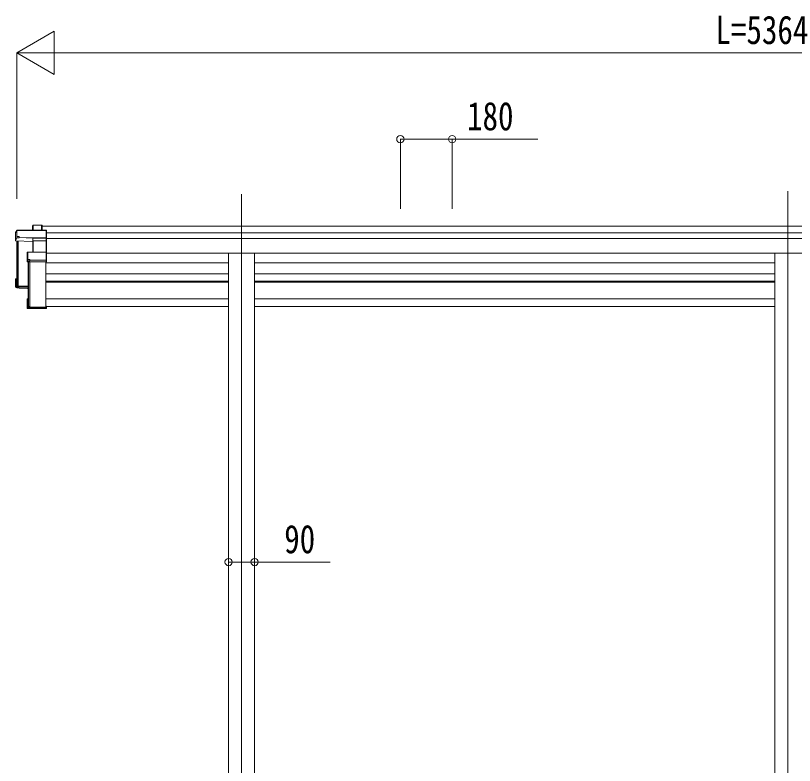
# Model space of a CAD drawing. Units: millimetres, scale not verified. Extents: x -12615 to 12615, y -8910 to 8910.
# Drawn here: x -2040 to 669, y -4455 to -1848 of the extents above; entities that cross this region are included whole.
import ezdxf
from ezdxf.enums import TextEntityAlignment as Align

# ---------------------------------------------------------------- set-up
doc = ezdxf.new("R2010")
doc.units = ezdxf.units.MM
doc.header["$LTSCALE"] = 30
for name, color, linetype, lineweight in [('0-3_YKK_12', 40, 'Continuous', 18), ('0-4_YKK_13', 120, 'Continuous', 18), ('0-5_YKK_A1', 120, 'Continuous', 18), ('0-6_YKK_D', 200, 'Continuous', 18)]:
    doc.layers.add(name, color=color, linetype=linetype, lineweight=lineweight)
doc.styles.add('ＭＳ ゴシック', font='')
doc.styles.get('ＭＳ ゴシック').set_extended_font_data('MS Gothic')

msp = doc.modelspace()

# ---------------------------------------------------------------- linework, layer by layer
at = {"layer": '0-3_YKK_12'}
for p, q in [((645.92, -2458.08), (645.92, -2926.09)), ((-1254.08, -2469.31), (-1254.08, -2926.09)), ((-1254.08, -2926.09), (-1254.08, -5991.27)), ((645.92, -2926.09), (645.92, -5991.27))]:
    msp.add_line(p, q, dxfattribs=at)
at = {"layer": '0-4_YKK_13'}
for p, q in [((-2035.64, -2594.55), (-2040.05, -2602.09)), ((-1933.33, -2594.3), (-2035.21, -2594.3)), ((-2035.21, -2594.75), (-2035.21, -2594.3)), ((-2035.21, -2594.75), (-1933.18, -2594.75)), ((-2035.21, -2616.63), (-2035.21, -2594.75)), ((-1980.99, -2579.98), (-1979.24, -2576.99)), ((-1980.99, -2594.3), (-1980.99, -2579.98)), ((-1979.17, -2576.75), (-1980.92, -2579.74)), ((-1979.24, -2576.99), (-1979.24, -2594.3)), ((-1949.18, -2576.5), (-1978.74, -2576.5)), ((-1978.74, -2576.95), (-1978.74, -2576.5)), ((-1948.18, -2577.55), (-1949.03, -2576.61)), ((-1949.03, -2594.3), (-1949.03, -2576.61)), ((-1948.18, -2594.3), (-1948.18, -2577.55)), ((-1933.18, -2594.75), (-1933.18, -2621.14)), ((-1933.03, -2594.42), (-1932.18, -2595.35)), ((-1932.18, -2620.77), (-1932.18, -2595.35)), ((-2040.12, -2630.97), (-2040.12, -2602.34)), ((-2036.17, -2620.47), (-2040.12, -2630.97)), ((-2035.71, -2616.68), (-2036.17, -2617.47)), ((-2036.17, -2620.47), (-2036.17, -2617.47)), ((-2027.68, -2619.05), (-2027.68, -2619.59)), ((-1979.67, -2621.14), (-2027.68, -2619.05)), ((-2027.68, -2619.59), (-1979.68, -2621.68)), ((-1979.68, -2621.68), (-1979.68, -2621.68)), ((-1979.68, -2631.05), (-1979.68, -2621.68)), ((-1979.68, -2621.68), (-1933.18, -2621.68)), ((-1933.18, -2621.14), (-1979.67, -2621.14)), ((-1933.18, -2621.68), (-1933.18, -2631.03)), ((-1933.04, -2621.49), (-1932.18, -2620.77)), ((-1932.18, -2630.28), (-1932.18, -2620.77)), ((-1981.08, -2633.54), (-2040.12, -2630.97)), ((-1980.18, -2631.17), (-1981.08, -2633.54)), ((-1980.6, -2670.06), (-1980.6, -2633.85)), ((-1980.57, -2633.96), (-1979.71, -2631.66)), ((-1979.71, -2631.66), (-1979.71, -2670.06)), ((-1933.18, -2631.03), (-1979.21, -2631.03)), ((-1979.21, -2631.03), (-1979.21, -2631.58)), ((-1933.31, -2631.22), (-1932.18, -2630.28)), ((-1933.18, -2631.58), (-1933.18, -2670.06)), ((-1932.18, -2671.08), (-1932.18, -2630.28)), ((-2000.1, -2703.77), (-2000.1, -2671.96)), ((-1997.93, -2670.15), (-1999.9, -2671.56)), ((-1933.18, -2670.06), (-1997.64, -2670.06)), ((-1997.64, -2670.06), (-1997.64, -2670.51)), ((-1933.18, -2670.51), (-1933.18, -2698.41)), ((-1933.04, -2670.18), (-1932.18, -2671.08)), ((-1932.18, -2698.05), (-1932.18, -2671.08)), ((-1998.6, -2699.71), (-2000.1, -2703.77)), ((-1999.6, -2704.27), (-1998.1, -2700.2)), ((-1933.18, -2704.27), (-1999.6, -2704.27)), ((-1998.14, -2695.95), (-1998.6, -2696.73)), ((-1998.6, -2699.71), (-1998.6, -2696.73)), ((-1998.1, -2700.2), (-1990.11, -2700.2)), ((-1990.11, -2695.9), (-1997.64, -2695.9)), ((-1990.11, -2698.41), (-1990.11, -2695.9)), ((-1990.11, -2698.41), (-1990.11, -2698.96)), ((-1933.18, -2698.41), (-1990.11, -2698.41)), ((-1990.11, -2700.2), (-1990.11, -2698.96)), ((-1990.11, -2698.96), (-1933.18, -2698.96)), ((-1933.18, -2698.96), (-1933.18, -2704.27)), ((-1933.18, -2704.27), (-1932.18, -2703.43)), ((-1933.04, -2698.77), (-1932.18, -2698.05)), ((-1932.18, -2703.42), (-1932.18, -2698.05)), ((-1932.18, -2703.43), (-1932.18, -2703.42)), ((-2036.18, -2762.78), (-2039.65, -2762.78)), ((-2040.12, -2791.89), (-2040.12, -2763.25)), ((-2039.17, -2763.65), (-2040, -2762.92)), ((-2036.18, -2762.89), (-2039.97, -2762.89)), ((-2039.17, -2763.65), (-2039.17, -2790.9)), ((-2036.18, -2763.65), (-2039.17, -2763.65)), ((-2036.18, -2767.7), (-2037.67, -2765.15)), ((-2036.18, -2765.15), (-2037.67, -2765.15)), ((-2037.67, -2789.46), (-2037.67, -2765.15)), ((-1996.18, -2791.27), (-2037.67, -2789.46)), ((-2033.33, -2786.18), (-2033.33, -2789.65)), ((-2036.17, -2794.88), (-2040.12, -2791.89)), ((-2039.17, -2790.9), (-1996.18, -2792.77)), ((-2036.17, -2794.88), (-2027.68, -2795.25)), ((-2027.68, -2795.25), (-2027.68, -2795.58)), ((-2027.68, -2795.58), (-2000.1, -2796.78)), ((-2027.68, -2795.58), (-1996.18, -2796.95)), ((-2000.1, -2864.69), (-2000.1, -2832.88)), ((-1999.6, -2832.38), (-1996.18, -2832.38)), ((-1996.18, -2833.22), (-1999.16, -2833.22)), ((-1997.66, -2834.72), (-1996.18, -2834.72)), ((-1997.66, -2862.65), (-1997.66, -2834.72)), ((-1999.96, -2865.03), (-1999.16, -2864.15)), ((-1999.9, -2865.09), (-1998.39, -2866.16)), ((-1933.18, -2865.18), (-1999.6, -2865.18)), ((-1999.6, -2865.18), (-1998.1, -2866.26)), ((-1999.16, -2864.15), (-1932.18, -2864.15)), ((-1998.1, -2866.26), (-1990.11, -2866.26)), ((-1934.18, -2862.65), (-1997.66, -2862.65)), ((-1995.76, -2861.92), (-1995.76, -2862.65)), ((-1990.11, -2866.26), (-1990.11, -2866.59)), ((-1990.11, -2866.59), (-1933.18, -2866.59)), ((-1990.11, -2866.59), (-1990.11, -2866.59)), ((-1990.11, -2866.59), (-1933.18, -2866.59)), ((-1932.18, -2857.83), (-1934.18, -2857.83)), ((-1934.18, -2858.28), (-1934.18, -2857.83)), ((-1934.18, -2858.28), (-1934.18, -2862.65)), ((-1932.18, -2858.28), (-1934.18, -2858.28)), ((-1933.18, -2865.18), (-1932.18, -2864.15)), ((-1933.18, -2866.59), (-1933.18, -2865.18)), ((-1933.04, -2866.47), (-1932.18, -2865.57)), ((-1932.18, -2857.83), (-1932.18, -2858.28)), ((-1932.18, -2858.28), (-1932.18, -2864.15))]:
    msp.add_line(p, q, dxfattribs=at)
for points in [[(-2040.12, -2602.34), (-2035.71, -2594.8), (-2035.71, -2616.68)], [(-1978.74, -2594.3), (-1978.74, -2576.95), (-1949.39, -2576.95), (-1949.39, -2594.3)], [(-2036.17, -2620.47), (-2027.68, -2620.84), (-2027.68, -2619.59)], [(-2027.68, -2619.05), (-2027.68, -2616.63), (-2035.21, -2616.63)], [(-1979.68, -2631.05), (-1979.68, -2631.05), (-1979.68, -2631.06)], [(-1979.21, -2670.06), (-1979.21, -2631.58), (-1933.18, -2631.58)], [(-2000.1, -2671.96), (-1998.14, -2670.56), (-1998.14, -2695.95)], [(-1997.64, -2695.9), (-1997.64, -2670.51), (-1933.18, -2670.51)], [(-1996.18, -2793.8), (-2040.12, -2791.89), (-2040.12, -2791.89), (-2039.17, -2790.9)], [(-1999.96, -2832.51), (-1999.16, -2833.22), (-1999.16, -2864.15)], [(-1932.18, -2864.15), (-1932.18, -2864.15), (-1932.18, -2865.57)]]:
    msp.add_lwpolyline(points, dxfattribs=at)
for centre, radius, start, end in [((-2035.32, -2596.16), 1.41, 85.38783, 105.84391), ((-2035.21, -2594.8), 0.494, 149.67684, 180.01902), ((-2035.21, -2594.8), 0.5, 90, 149.66687), ((-1978.85, -2578.35), 1.41, 85.38783, 105.84391), ((-1978.74, -2576.99), 0.494, 149.67684, 180.01902), ((-1978.74, -2577), 0.5, 90, 149.66687), ((-2035.32, -2618.04), 1.41, 85.38783, 105.84391), ((-1980.21, -2631.67), 0.502, 0.6157, 87.19354), ((-1980.08, -2631.54), 0.63, 355.28892, 50.49396), ((-1997.64, -2670.56), 0.498, 125.56678, 179.8201), ((-1997.75, -2671.92), 1.41, 85.38783, 105.84391), ((-1997.64, -2670.56), 0.5, 90, 125.54593), ((-1997.75, -2697.31), 1.41, 85.38783, 105.84391)]:
    msp.add_arc(centre, radius, start, end, dxfattribs=at)
for centre, major_axis, ratio, start_param, end_param in [((-1980.51, -2580.03), (-0.257, 0.444), 0.891995, 0.2825853, 0.9960465), ((-1949.39, -2577), (0.499, 0.499), 0.052408, 0.7330383, 1.5184364), ((-1948.68, -2577), (0.499, -0.499), 0.052408, 2.4085544, 3.1939525), ((-1933.39, -2594.8), (0.372, 0.372), 0.900404, 0.0523599, 0.837758), ((-1932.68, -2594.8), (-0.372, 0.372), 0.900404, 6.2308254, 7.0162236), ((-1979.67, -2621.19), (0.011, 0.5), 0.002284, 1.4661262, 2.9758193), ((-1932.68, -2621.19), (-0.372, 0.372), 0.900404, 0.7330383, 1.4878932), ((-1932.68, -2621.19), (0.498, 0.498), 0.083094, 2.3038346, 3.0586895), ((-1981.07, -2633.96), (0.495, -0.086), 0.832908, 0.2017128, 1.7252301), ((-1979.19, -2631.22), (1, -0.045), 0.165035, 2.0927496, 3.0878869), ((-1979.21, -2631.71), (0.5, -0.046), 0.224394, 2.093456, 3.1010707), ((-1979.21, -2631.2), (1, 0), 0.165356, 1.5707963, 2.0604871), ((-1979.19, -2631.22), (1, -0.045), 0.165035, 2.0898554, 2.0927496), ((-1979.21, -2631.69), (0.5, 0), 0.226184, 1.5707963, 2.0728914), ((-1933.68, -2631.53), (0.498, 0.498), 0.083094, 5.4454273, 6.2002822), ((-1933.68, -2631.53), (-0.372, 0.372), 0.900404, 3.8746309, 4.6294858), ((-1999.63, -2671.98), (-0.169, 0.473), 0.931403, 0.4203333, 1.203868), ((-1932.68, -2670.56), (-0.5, 0.5), 0.02182, 5.550147, 6.3050019), ((-1932.68, -2670.56), (-0.372, 0.372), 0.900404, 6.2613687, 7.0162236), ((-1999.63, -2703.85), (-0.289, 0.44), 0.847113, 0.9113503, 1.694885), ((-1999.63, -2703.85), (0.498, -0.074), 0.830741, 4.1047896, 4.8883243), ((-1998.1, -2699.71), (0.479, 0.147), 0.993384, 2.8453888, 4.4124582), ((-1932.68, -2698.47), (-0.372, 0.372), 0.900404, 0.7330383, 1.4878932), ((-1932.68, -2698.47), (0.498, 0.498), 0.083094, 2.3038346, 3.0586895), ((-2039.6, -2763.28), (0.474, -0.272), 0.885613, 2.0407293, 2.8261274), ((-2039.64, -2763.21), (0.257, 0.444), 0.891995, 1.432085, 2.1455462), ((-2039.64, -2763.21), (0.491, 0.117), 0.873782, 2.089881, 2.161818), ((-1999.63, -2832.8), (0.289, 0.44), 0.847113, 1.4467076, 2.2302423), ((-1999.63, -2832.8), (0.498, 0.074), 0.830741, 1.394861, 2.1783957), ((-1999.63, -2864.67), (0.169, 0.473), 0.931403, 1.9377246, 2.7212593), ((-1999.63, -2864.67), (-0.255, 0.46), 0.938446, 1.8784237, 2.6619584), ((-1998.1, -2865.76), (0.479, 0.147), 0.993384, 3.7907337, 4.4124582), ((-1932.68, -2866.09), (0.5, 0.5), 0.02182, 3.119776, 3.8746309)]:
    msp.add_ellipse(centre, major_axis=major_axis, ratio=ratio, start_param=start_param, end_param=end_param, dxfattribs=at)
at = {"layer": '0-5_YKK_A1'}
for p, q in [((-1948.18, -2580.35), (3240.02, -2580.35)), ((-1932.18, -2603.23), (3224.02, -2603.23)), ((-1932.18, -2623.38), (3224.02, -2623.38)), ((-2036.18, -2631.14), (-2036.18, -2788.02)), ((-2034.68, -2631.21), (-2034.68, -2788.02)), ((-2034.17, -2631.23), (-2034.17, -2785.35)), ((-2031.05, -2631.37), (-2031.05, -2788.32)), ((-1932.18, -2674.59), (3224.02, -2674.59)), ((600.72, -2674.59), (600.72, -5891.27)), ((-1996.18, -2704.27), (-1996.18, -2861.62)), ((-1994.68, -2704.27), (-1994.68, -2861.62)), ((-1991.05, -2704.27), (-1991.05, -2861.92)), ((-1934.68, -2861.92), (-1934.68, -2704.27)), ((-1299.28, -2707.72), (-1934.68, -2707.78)), ((-1208.9, -2707.76), (600.72, -2707.78)), ((-1934.68, -2745.59), (-1299.27, -2745.54)), ((600.72, -2745.48), (-1208.9, -2745.35)), ((-2035.88, -2788.32), (-2034.98, -2788.32)), ((-2034.17, -2785.35), (-2031.27, -2788.23)), ((-2031.05, -2788.32), (-1996.18, -2788.32)), ((-2031.05, -2788.32), (-1996.18, -2788.32)), ((-1934.68, -2771.84), (-1299.27, -2771.86)), ((-1299.28, -2774.56), (-1934.68, -2774.54)), ((-1790.13, -2771.84), (-1790.13, -2774.54)), ((-1781.98, -2771.84), (-1781.98, -2774.54)), ((-1610.13, -2771.84), (-1610.13, -2774.54)), ((-1601.98, -2771.84), (-1601.98, -2774.54)), ((-1430.13, -2771.84), (-1430.13, -2774.54)), ((-1421.98, -2771.84), (-1421.98, -2774.54)), ((-1208.91, -2771.82), (600.72, -2771.84)), ((600.72, -2774.54), (-1208.9, -2774.52)), ((-1070.13, -2771.84), (-1070.13, -2774.54)), ((-1061.98, -2771.84), (-1061.98, -2774.54)), ((-890.13, -2771.84), (-890.13, -2774.54)), ((-881.98, -2771.84), (-881.98, -2774.54)), ((-710.13, -2771.84), (-710.13, -2774.54)), ((-701.98, -2771.84), (-701.98, -2774.54)), ((-530.13, -2771.84), (-530.13, -2774.54)), ((-521.98, -2771.84), (-521.98, -2774.54)), ((-350.13, -2771.84), (-350.13, -2774.54)), ((-341.98, -2771.84), (-341.98, -2774.54)), ((-170.13, -2771.84), (-170.13, -2774.54)), ((-161.98, -2771.84), (-161.98, -2774.54)), ((9.87, -2771.84), (9.87, -2774.54)), ((18.02, -2771.84), (18.02, -2774.54)), ((189.87, -2771.84), (189.87, -2774.54)), ((198.02, -2771.84), (198.02, -2774.54)), ((369.87, -2771.84), (369.87, -2774.54)), ((378.02, -2771.84), (378.02, -2774.54)), ((551.45, -2771.84), (551.45, -2774.54)), ((558.02, -2771.84), (558.02, -2774.54)), ((-1299.28, -2833.13), (-1934.68, -2833.11)), ((600.72, -2833.11), (-1208.9, -2833.09)), ((-1995.88, -2861.92), (-1994.98, -2861.92)), ((-1994.17, -2858.94), (-1991.27, -2861.83)), ((-1991.05, -2861.92), (-1934.68, -2861.92)), ((-1934.18, -2859.19), (-1934.68, -2859.19)), ((-1299.28, -2859.21), (-1932.18, -2859.19)), ((600.72, -2859.19), (-1208.9, -2859.18))]:
    msp.add_line(p, q, dxfattribs=at)
for points in [[(-1299.28, -2674.59), (-1299.08, -5166.27), (-1299.08, -5891.27)], [(-1208.88, -2674.59), (-1209.08, -5166.27), (-1209.08, -5891.27)]]:
    msp.add_lwpolyline(points, dxfattribs=at)
for centre, radius, start, end in [((-2035.88, -2788.02), 0.299, 180.1578, 270.15693), ((-2034.98, -2788.02), 0.299, 269.84307, 359.8422), ((-2034.38, -2785.56), 0.3, 45.07151, 179.70637), ((-2031.05, -2788.02), 0.301, 225.19514, 270.02698), ((-1995.88, -2861.62), 0.299, 180.1578, 270.15693), ((-1994.98, -2861.62), 0.299, 269.84307, 359.8422), ((-1994.38, -2859.16), 0.3, 45.07151, 179.70637), ((-1991.05, -2861.61), 0.301, 225.19514, 270.02698)]:
    msp.add_arc(centre, radius, start, end, dxfattribs=at)
at = {"layer": '0-6_YKK_D'}
for p, q in [((-2036.18, -1977.71), (-1906.28, -1902.71)), ((-1906.28, -2052.71), (-1906.28, -1902.71)), ((-2036.18, -2485.53), (-2036.18, -1976.71)), ((-2036.18, -1977.71), (-1906.28, -2052.71)), ((-2036.18, -1977.71), (-1776.37, -1977.71)), ((-1886.18, -1977.71), (3178.02, -1977.71)), ((-701.98, -2519.5), (-701.98, -2276.71)), ((-521.98, -2519.5), (-521.98, -2276.71)), ((-1299.28, -3721.73), (-1299.28, -3748.98)), ((-1208.88, -3719.79), (-1208.88, -3748.98))]:
    msp.add_line(p, q, dxfattribs=at)
for points in [[(-701.98, -2277.71), (-521.98, -2277.71), (-224.18, -2277.71)], [(-1299.28, -3747.98), (-1208.88, -3747.98), (-946.48, -3747.98)]]:
    msp.add_lwpolyline(points, dxfattribs=at)
for centre in [(-701.98, -2277.71), (-521.98, -2277.71), (-1299.28, -3747.98), (-1208.88, -3747.98)]:
    msp.add_circle(centre, 12.75, dxfattribs=at)

# ---------------------------------------------------------------- texts
at = {"layer": '0-6_YKK_D', "style": 'ＭＳ ゴシック', "width": 0.8}
for s, p in [('L=5364', (393.92, -1976.71)), ('180', (-469.98, -2276.71)), ('90', (-1105.88, -3746.98))]:
    msp.add_text(s, height=98.97, dxfattribs=at).set_placement(p, align=Align.BOTTOM_LEFT)

doc.saveas('drawing.dxf')
